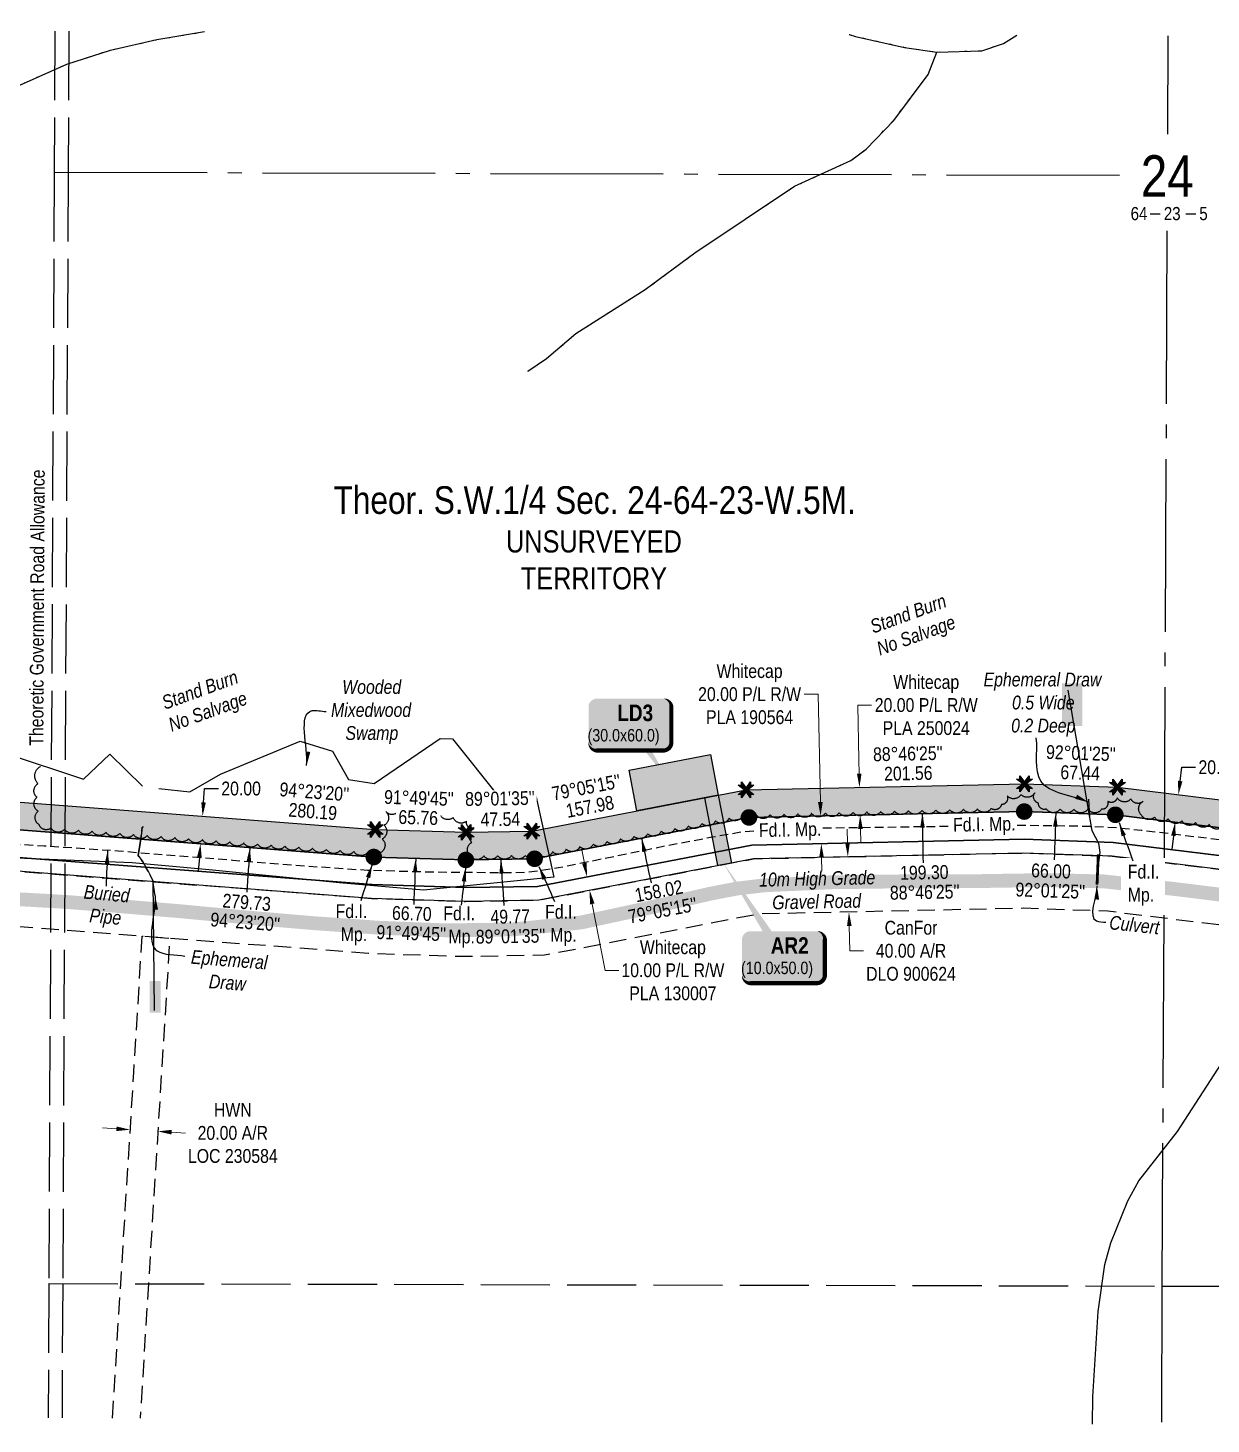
# Model space of a CAD drawing. Extents: x 474266 to 483948, y 6041075 to 6045149.
# Drawn here: x 477095 to 477951, y 6044133 to 6045144 of the extents above; entities that cross this region are included whole.
import ezdxf
from ezdxf.enums import TextEntityAlignment as Align

# ---------------------------------------------------------------- set-up
doc = ezdxf.new("R2010")
doc.units = 0
doc.header["$LTSCALE"] = 5
doc.header["$PDSIZE"] = 0.5
for name, pattern in [('0', [1, 1, 0]), ('foc-ACCESSROAD', [3.75, 2.5, -1.25]), ('foc-QUARTERLINE', [33, 25, -3, 2, -3]), ('foc-TOPO', [1, 0.2, -0.8]), ('foc-TOPO-ephemeral', [6.25, 3.125, -0.625, 0.625, -0.625, 0.625, -0.625]), ('foc-UNSURVEYED', [12.5, 10, -2.5]), ('foc-WHEELTRACKS', [2, 0.4, -1.6]), ('UG_PIPE', [1.875, 1.25, -0.625])]:
    doc.linetypes.add(name, pattern=pattern)
doc.layers.get('Defpoints').update_dxf_attribs({"color": 9})
for name, color, linetype in [('10', 1, 'Continuous'), ('9', 3, 'Continuous'), ('AS-PIPE-UG', 44, 'UG_PIPE'), ('AS-PIPE-UG-T', 44, 'Continuous'), ('AS-ROADS', 254, 'Continuous'), ('AS-UNDERLAY-H', 141, 'Continuous'), ('C-RW', 13, 'Continuous'), ('C-SYMBOL', 7, 'Continuous'), ('F-AR', 190, 'foc-ACCESSROAD'), ('L-BD', 7, 'Continuous'), ('L-BD1', 253, 'Continuous'), ('L-MON', 1, 'Continuous'), ('L-QSEC', 8, 'foc-QUARTERLINE'), ('L-ROAD-T', 7, 'Continuous'), ('L-SECLBL', 7, 'Continuous'), ('L-UNS-T', 3, 'Continuous'), ('L-USEC', 7, 'foc-UNSURVEYED'), ('P-PROPOSED', 10, 'Continuous'), ('P-PROPOSED-H', 21, 'Continuous'), ('P-TEMP-BLOCKS', 250, 'Continuous'), ('P-TEMP-H', 41, 'Continuous'), ('P-TEMP_ACCESS ROAD', 46, 'Continuous'), ('P-TEMP_LOG DECK', 46, 'Continuous'), ('P-TXT', 4, 'Continuous'), ('T-BUSH', 110, '0'), ('T-CREEK', 160, 'Continuous'), ('T-DRAW', 143, 'foc-TOPO-ephemeral'), ('T-GENERAL', 48, 'foc-TOPO'), ('T-WATER-P3', 160, 'foc-WHEELTRACKS'), ('T-WATER-T', 170, 'Continuous'), ('WETLAND', 143, 'Continuous'), ('WETLAND-T', 146, 'Continuous')]:
    doc.layers.add(name, color=color, linetype=linetype)
for name, color, linetype, lineweight in [('AS-GENERAL', 48, 'Continuous', 18), ('C-RW-T', 13, 'Continuous', 9), ('F-AR-T', 190, 'Continuous', 9), ('T-TEXT', 48, 'Continuous', 18)]:
    doc.layers.add(name, color=color, linetype=linetype, lineweight=lineweight)
doc.styles.add('175L', font='ARIALN.TTF', dxfattribs={"height": 20})
doc.styles.add('80', font='ARIALN.TTF', dxfattribs={"height": 10})
doc.styles.add('80CG', font='ARIALN.TTF', dxfattribs={"height": 10})
doc.styles.add('80L', font='ARIALN.TTF', dxfattribs={"height": 10})
doc.styles.add('80LS', font='ARIALNI.TTF', dxfattribs={"height": 10})
doc.styles.add('BOLD', font='ARIALNB.TTF')
doc.styles.add('foc-LtypeFont', font='ARIALN.TTF', dxfattribs={"height": 7.35})
doc.styles.add('SIMPLEX', font='ARIALN.TTF')
doc.linetypes.add('foc-TOPO-flowdirection-NOLINE', pattern='A,0,[">",foc-LtypeFont,S=0.3,R=0,X=0,Y=-0.945],-20,[">",foc-LtypeFont,S=0.3,R=0,X=0,Y=-0.945],0', length=20)
doc.dimstyles.new('Compass 5 000', dxfattribs={"dimscale": 5, "dimtxt": 9, "dimasz": 2, "dimexe": 0.2, "dimexo": 0.0625, "dimgap": 0.5, "dimtad": 0, "dimtih": 1, "dimtoh": 1, "dimzin": 0, "dimdsep": 46, "dimtxsty": '80CG', "dimcen": 0.1, "dimse1": 1, "dimse2": 1, "dimclrd": 256, "dimclrt": 256, "dimaunit": 1, "dimadec": 4, "dimazin": 0, "dimtfac": 0.06, "dimtofl": 0, "dimtmove": 0, "dimatfit": 1, "dimfxl": 0.2, "dimtolj": 1, "dimtzin": 0, "dimlwd": -1, "dimarcsym": 0})

# ---------------------------------------------------------------- blocks, each defined once
blk = doc.blocks.new('L-SECLBL')
at = {"layer": '9', "color": 7}
for p, q in [((-5.1, -27.8), (-12.3, -27.8)), ((20.7, -27.8), (13.5, -27.8))]:
    blk.add_line(p, q, dxfattribs=at)
at = {"layer": '10', "color": 2, "style": 'SIMPLEX'}
blk.add_attdef('SEC', text='', height=30, dxfattribs=at).set_placement((0, 0), align=Align.MIDDLE)
at = {"layer": '10', "color": 5, "style": '80L'}
blk.add_attdef('TWP', text='', height=9.5, dxfattribs=at).set_placement((-14.4, -27.4), align=Align.MIDDLE_RIGHT)
blk.add_attdef('RGE', text='', height=9.5, dxfattribs=at).set_placement((3.6, -27.4), align=Align.MIDDLE_CENTER)
blk.add_attdef('MER', text='', height=9.5, dxfattribs=at).set_placement((23.2, -27.4), align=Align.MIDDLE_LEFT)
blk = doc.blocks.new('*D380')
at = {"layer": 'C-RW-T', "transparency": 16777216}
for p, q in [((477666.2, 6044661.6), (477656.2, 6044661.6)), ((477667.9, 6044583.5), (477666.2, 6044661.6)), ((477668.8, 6044543.5), (477669, 6044533.5))]:
    blk.add_line(p, q, dxfattribs=at)
for points in [[(477669.6, 6044583.6), (477666.2, 6044583.5), (477668.1, 6044573.5)], [(477670.4, 6044543.6), (477667.1, 6044543.5), (477668.6, 6044553.5)]]:
    blk.add_solid(points, dxfattribs=at)
at = {"layer": 'Defpoints', "color": 0, "transparency": 16777216}
for p in [(477668.1, 6044573.5), (477697.6, 6044574.2), (477698, 6044554.2)]:
    blk.add_point(p, dxfattribs=at)
at = {"layer": 'C-RW-T', "transparency": 16777216, "insert": (477616.7, 6044661.6), "char_height": 10, "attachment_point": 5, "style": '80CG'}
blk.add_mtext('\\A1;Whitecap\\P20.00 P/L R/W\\PPLA 190564', dxfattribs=at)
blk = doc.blocks.new('*D390')
at = {"layer": 'Defpoints', "color": 0, "transparency": 16777216}
for p in [(477173.7, 6044428.7), (477193.6, 6044427.4), (477188.6, 6044345.3)]:
    blk.add_point(p, dxfattribs=at)
at = {"layer": 'F-AR-T', "transparency": 16777216}
for p, q in [((477158.6, 6044347.2), (477148.6, 6044347.8)), ((477198.5, 6044344.7), (477208.5, 6044344.1))]:
    blk.add_line(p, q, dxfattribs=at)
for points in [[(477158.7, 6044348.8), (477158.5, 6044345.5), (477168.6, 6044346.5)], [(477198.6, 6044346.4), (477198.4, 6044343), (477188.6, 6044345.3)]]:
    blk.add_solid(points, dxfattribs=at)
at = {"layer": 'F-AR-T', "transparency": 16777216, "insert": (477242.8, 6044344.1), "char_height": 10, "attachment_point": 5, "style": '80CG'}
blk.add_mtext('\\A1;HWN\\P20.00 A/R\\PLOC 230584', dxfattribs=at)
blk = doc.blocks.new('*D376')
at = {"layer": 'C-RW-T', "transparency": 16777216}
for p, q in [((477497.2, 6044539.3), (477495.3, 6044549.1)), ((477502.8, 6044509.8), (477512.1, 6044461.8)), ((477512.1, 6044461.8), (477522.1, 6044461.8))]:
    blk.add_line(p, q, dxfattribs=at)
for points in [[(477498.8, 6044539.6), (477495.5, 6044539), (477499.1, 6044529.5)], [(477504.5, 6044510.2), (477501.2, 6044509.5), (477501, 6044519.7)]]:
    blk.add_solid(points, dxfattribs=at)
at = {"layer": 'Defpoints', "color": 0, "transparency": 16777216}
for p in [(477499.1, 6044529.5), (477521.9, 6044533.9), (477523.8, 6044524.1)]:
    blk.add_point(p, dxfattribs=at)
at = {"layer": 'C-RW-T', "transparency": 16777216, "insert": (477561.2, 6044461.8), "char_height": 10, "attachment_point": 5, "style": '80CG'}
blk.add_mtext('\\A1;Whitecap\\P10.00 P/L R/W\\PPLA 130007', dxfattribs=at)
blk = doc.blocks.new('fdia')
at = {"color": 255, "const_width": 1}
blk.add_lwpolyline([(-0.5, 0, 1), (0.5, 0, 1)], format="xyb", close=True, dxfattribs=at)
blk = doc.blocks.new('Fdiaa')
blk.add_blockref('fdia', (0, 0))
blk = doc.blocks.new('fdib')
at = {"color": 1, "const_width": 1.6}
blk.add_lwpolyline([(-0.4, 0, 1), (0.4, 0, 1)], format="xyb", close=True, dxfattribs=at)
at = {"color": 1}
blk.add_circle((0, 0), 0.8, dxfattribs=at)
blk = doc.blocks.new('Fdibb')
blk.add_blockref('fdib', (0, 0))
blk = doc.blocks.new('fdicc')
for name in ['Fdibb', 'Fdiaa']:
    blk.add_blockref(name, (0, 0))
blk = doc.blocks.new('FDI')
blk.add_blockref('fdicc', (0, 0))
blk = doc.blocks.new('*U393')
at = {"true_color": 0xff8aff}
h = blk.add_hatch(color=211, dxfattribs=at)
edge = h.paths.add_edge_path()
edge.add_line((-24, -19.1), (24, -19.1))
edge.add_arc((24, -13.1), 6, 270, 360)
edge.add_line((30, -13.1), (30, 12.5))
edge.add_arc((24, 12.5), 6, 0, 90)
edge.add_line((24, 18.5), (-24, 18.5))
edge.add_arc((-24, 12.5), 6, 90, 180)
edge.add_line((-30, 12.5), (-30, -13.1))
edge.add_arc((-24, -13.1), 6, 180, 270)
at = {"color": 250, "flags": 128}
blk.add_lwpolyline([(-24, -19.1, 3, 3, 0), (24, -19.1, 3, 3, 0.414214), (30, -13.1, 3, 3, 0), (30, 12.5, 3, 0, 0.414214), (24, 18.5, 0, 0, 0), (-24, 18.5, 0, 0, 0.414214), (-30, 12.5, 0, 0, 0), (-30, -13.1, 0, 3, 0.414214)], format="xyseb", close=True, dxfattribs=at)
at = {"flags": 128}
blk.add_lwpolyline([(28.7, -41.8, 0, 7.5, 0), (0, 0, 0, 0, 0)], format="xyseb", dxfattribs=at)
at = {"color": 250}
for tag, p, height, style in [('TEMP_AREA_W1_001', (-9.2, 2.2), 12, 'BOLD'), ('ENTER_TEXT_001', (-30.7, -12.5), 9, '80')]:
    blk.add_attdef(tag, p, '', height=height, dxfattribs=dict(at, style=style))
blk = doc.blocks.new('*D459')
at = {"layer": 'Defpoints', "color": 0, "transparency": 16777216}
for p in [(477672.9, 6044543.6), (477673.7, 6044503.7), (477688.6, 6044504)]:
    blk.add_point(p, dxfattribs=at)
at = {"layer": 'F-AR-T', "transparency": 16777216}
for p, q in [((477687.6, 6044554), (477687.3, 6044564)), ((477688.8, 6044494), (477689.2, 6044475.9)), ((477689.2, 6044475.9), (477699.2, 6044475.9))]:
    blk.add_line(p, q, dxfattribs=at)
for points in [[(477689.2, 6044554), (477685.9, 6044553.9), (477687.8, 6044544)], [(477690.5, 6044494), (477687.2, 6044494), (477688.6, 6044504)]]:
    blk.add_solid(points, dxfattribs=at)
at = {"layer": 'F-AR-T', "transparency": 16777216, "insert": (477733.5, 6044475.9), "char_height": 10, "attachment_point": 5, "style": '80CG'}
blk.add_mtext('\\A1;CanFor\\P40.00 A/R\\PDLO 900624', dxfattribs=at)
blk = doc.blocks.new('*U561')
at = {"true_color": 0xff8aff}
h = blk.add_hatch(color=211, dxfattribs=at)
edge = h.paths.add_edge_path()
edge.add_line((-24, -19.1), (24, -19.1))
edge.add_arc((24, -13.1), 6, 270, 360)
edge.add_line((30, -13.1), (30, 12.5))
edge.add_arc((24, 12.5), 6, 0, 90)
edge.add_line((24, 18.5), (-24, 18.5))
edge.add_arc((-24, 12.5), 6, 90, 180)
edge.add_line((-30, 12.5), (-30, -13.1))
edge.add_arc((-24, -13.1), 6, 180, 270)
at = {"flags": 128}
blk.add_lwpolyline([(-44.2, 69, 0, 7.5, 0), (0, 0, 0, 0, 0)], format="xyseb", dxfattribs=at)
at = {"color": 250, "flags": 128}
blk.add_lwpolyline([(-24, -19.1, 3, 3, 0), (24, -19.1, 3, 3, 0.414214), (30, -13.1, 3, 3, 0), (30, 12.5, 3, 0, 0.414214), (24, 18.5, 0, 0, 0), (-24, 18.5, 0, 0, 0.414214), (-30, 12.5, 0, 0, 0), (-30, -13.1, 0, 3, 0.414214)], format="xyseb", close=True, dxfattribs=at)
at = {"color": 250}
for tag, p, height, style in [('TEMP_AREA_W1_001', (-9.2, 2.2), 12, 'BOLD'), ('ENTER_TEXT_001', (-30.7, -12.5), 9, '80')]:
    blk.add_attdef(tag, p, '', height=height, dxfattribs=dict(at, style=style))
blk = doc.blocks.new('TEMP')
h = blk.add_hatch(color=255)
h.dxf.hatch_style = 1
h.paths.add_polyline_path([(0, 0.25), (-0.67, 1.15), (-0.67, 0.67), (-1.15, 0.67), (-0.25, 0), (-1.15, -0.67), (-0.67, -0.67), (-0.67, -1.15), (0, -0.25), (0.67, -1.15), (0.67, -0.67), (1.15, -0.67), (0.25, 0), (1.15, 0.67), (0.67, 0.67), (0.67, 1.15)])
h.paths.add_polyline_path([(0.57, 0.85), (0.57, 0.57), (0.85, 0.57), (0.08, 0), (0.85, -0.57), (0.57, -0.57), (0.57, -0.85), (0, -0.08), (-0.57, -0.85), (-0.57, -0.57), (-0.85, -0.57), (-0.08, 0), (-0.85, 0.57), (-0.57, 0.57), (-0.57, 0.85), (0, 0.08)], flags=16)
h = blk.add_hatch(color=1)
h.dxf.hatch_style = 1
h.paths.add_polyline_path([(0, 0.08), (-0.57, 0.85), (-0.57, 0.57), (-0.85, 0.57), (-0.08, 0), (-0.85, -0.57), (-0.57, -0.57), (-0.57, -0.85), (0, -0.08), (0.57, -0.85), (0.57, -0.57), (0.85, -0.57), (0.08, 0), (0.85, 0.57), (0.57, 0.57), (0.57, 0.85)])
at = {"color": 1}
for p, q in [((-0.08, 0), (0.08, 0)), ((0, 0.08), (0, -0.08))]:
    blk.add_line(p, q, dxfattribs=at)
at = {"color": 255, "flags": 128}
blk.add_lwpolyline([(-0.25, 0), (-1.15, 0.67), (-0.67, 0.67), (-0.67, 1.15), (0, 0.25), (0.67, 1.15), (0.67, 0.67), (1.15, 0.67), (0.25, 0), (1.15, -0.67), (0.67, -0.67), (0.67, -1.15), (0, -0.25), (-0.67, -1.15), (-0.67, -0.67), (-1.15, -0.67)], close=True, dxfattribs=at)
at = {"color": 1, "flags": 128}
blk.add_lwpolyline([(-0.08, 0), (-0.85, 0.57), (-0.57, 0.57), (-0.57, 0.85), (0, 0.08), (0.57, 0.85), (0.57, 0.57), (0.85, 0.57), (0.08, 0), (0.85, -0.57), (0.57, -0.57), (0.57, -0.85), (0, -0.08), (-0.57, -0.85), (-0.57, -0.57), (-0.85, -0.57)], close=True, dxfattribs=at)
blk = doc.blocks.new('*D566')
at = {"layer": 'Defpoints', "color": 0, "transparency": 16777216}
for p in [(477213.6, 6044573.9), (477220.9, 6044573.4), (477212.1, 6044554)]:
    blk.add_point(p, dxfattribs=at)
at = {"layer": 'P-TXT', "transparency": 16777216}
for p, q in [((477221.7, 6044583.3), (477222.4, 6044593.3)), ((477222.4, 6044593.3), (477232.4, 6044593.3)), ((477218.6, 6044543.4), (477217.8, 6044533.5))]:
    blk.add_line(p, q, dxfattribs=at)
for points in [[(477220, 6044583.5), (477223.3, 6044583.2), (477220.9, 6044573.4)], [(477216.9, 6044543.6), (477220.3, 6044543.3), (477219.4, 6044553.4)]]:
    blk.add_solid(points, dxfattribs=at)
at = {"layer": 'P-TXT', "transparency": 16777216, "insert": (477248.8, 6044593.3), "char_height": 10, "attachment_point": 5, "style": '80CG'}
blk.add_mtext('\\A1;20.00', dxfattribs=at)
blk = doc.blocks.new('*D567')
at = {"layer": 'Defpoints', "color": 0, "transparency": 16777216}
for p in [(477924.7, 6044589.2), (477927, 6044588.9), (477922.3, 6044569.3)]:
    blk.add_point(p, dxfattribs=at)
at = {"layer": 'P-TXT', "transparency": 16777216}
for p, q in [((477928.2, 6044598.8), (477929.4, 6044608.7)), ((477929.4, 6044608.7), (477939.4, 6044608.7)), ((477923.3, 6044559.1), (477922.1, 6044549.2))]:
    blk.add_line(p, q, dxfattribs=at)
for points in [[(477926.6, 6044599), (477929.9, 6044598.6), (477927, 6044588.9)], [(477921.7, 6044559.3), (477925, 6044558.9), (477924.6, 6044569)]]:
    blk.add_solid(points, dxfattribs=at)
at = {"layer": 'P-TXT', "transparency": 16777216, "insert": (477955.8, 6044608.7), "char_height": 10, "attachment_point": 5, "style": '80CG'}
blk.add_mtext('\\A1;20.00', dxfattribs=at)
blk = doc.blocks.new('*D617')
at = {"layer": 'C-RW-T', "transparency": 16777216}
for p, q in [((477705, 6044653.7), (477695, 6044653.7)), ((477695, 6044653.7), (477695.8, 6044614.1)), ((477696, 6044604.1), (477695.8, 6044614.1)), ((477696.9, 6044564.2), (477697.1, 6044554.2))]:
    blk.add_line(p, q, dxfattribs=at)
for points in [[(477697.7, 6044604.2), (477694.4, 6044604.1), (477696.2, 6044594.1)], [(477698.6, 6044564.2), (477695.2, 6044564.1), (477696.7, 6044574.1)]]:
    blk.add_solid(points, dxfattribs=at)
at = {"layer": 'Defpoints', "color": 0, "transparency": 16777216}
for p in [(477696.1, 6044594.1), (477696.2, 6044594.1), (477696.5, 6044574.1)]:
    blk.add_point(p, dxfattribs=at)
at = {"layer": 'C-RW-T', "transparency": 16777216, "insert": (477744.5, 6044653.7), "char_height": 10, "attachment_point": 5, "style": '80CG'}
blk.add_mtext('\\A1;Whitecap\\P20.00 P/L R/W\\PPLA 250024', dxfattribs=at)

msp = doc.modelspace()

# ---------------------------------------------------------------- hatches: boundary and pattern name
at = {"layer": 'AS-UNDERLAY-H'}
h = msp.add_hatch(color=256, dxfattribs=at)
h.dxf.hatch_style = 1
h.paths.add_polyline_path([(477842.79, 6044669.429), (477857.438, 6044669.429), (477857.438, 6044638.571), (477842.79, 6044638.571)])
at = {"layer": 'AS-UNDERLAY-H', "linetype": 'Continuous'}
h = msp.add_hatch(color=256, dxfattribs=at)
h.dxf.hatch_style = 1
h.paths.add_polyline_path([(477182.552, 6044454.075), (477190.71, 6044454.075), (477190.71, 6044431.242), (477182.552, 6044431.242)])
at = {"layer": 'P-PROPOSED-H'}
h = msp.add_hatch(color=256, dxfattribs=at)
h.dxf.hatch_style = 1
h.paths.add_polyline_path([(478852.335, 6044304.301), (478872.914, 6044302.275), (478898.16, 6044301.069), (478899.116, 6044321.036), (478945.536, 6044318.818), (478943.867, 6044283.876), (478897.443, 6044286.094), (478871.821, 6044287.318), (478836.649, 6044290.78), (478841.896, 6044395.837), (478483.606, 6044430.18), (478374.101, 6044449.485), (478347.917, 6044456.808), (478120.448, 6044544.958), (477881.321, 6044574.361), (477815.392, 6044576.69), (477616.242, 6044572.426), (477461.158, 6044542.527), (477411.425, 6044541.682), (477344.799, 6044543.81), (477066.039, 6044565.202), (476928.894, 6044563.205), (476634.661, 6044570.976), (476634.551, 6044550.982), (476515.047, 6044554.139), (476281.464, 6044561.755), (476280.419, 6044501.871), (476260.432, 6044502.22), (476261.831, 6044582.395), (476515.637, 6044574.12), (476614.674, 6044571.504), (476614.784, 6044591.497), (476929.012, 6044583.198), (477066.66, 6044585.203), (477345.883, 6044563.775), (477411.574, 6044561.677), (477459.081, 6044562.484), (477614.121, 6044592.375), (477815.531, 6044596.687), (477882.897, 6044594.307), (478125.354, 6044564.495), (478354.235, 6044475.797), (478378.539, 6044469), (478486.299, 6044450.003), (478857.833, 6044414.391)])
at = {"layer": 'P-TEMP-H'}
h = msp.add_hatch(color=256, dxfattribs=at)
h.dxf.hatch_style = 1
h.paths.add_polyline_path([(477535.193, 6044577.158), (477529.517, 6044606.6), (477588.401, 6044617.952), (477594.077, 6044588.51)])
h = msp.add_hatch(color=256, dxfattribs=at)
h.dxf.hatch_style = 1
h.paths.add_polyline_path([(477594.077, 6044588.51), (477603.537, 6044539.44), (477593.723, 6044537.548), (477584.263, 6044586.618)])

# ---------------------------------------------------------------- linework, layer by layer
at = {"layer": 'AS-GENERAL', "const_width": 1.999, "flags": 128}
msp.add_lwpolyline([(477869.004, 6044545.692), (477868.092, 6044523.712)], dxfattribs=at)
at = {"layer": 'AS-PIPE-UG', "flags": 128}
msp.add_lwpolyline([(478879.778, 6044419.634), (478879.777, 6044419.234), (478878.772, 6044405.768), (478878.885, 6044395.303), (478878.38, 6044388.67), (478875.705, 6044386.681), (478870.353, 6044386.584), (478858.003, 6044387.411), (478852.312, 6044387.771), (478843.379, 6044388.131), (478830.628, 6044389.041), (478813.89, 6044390.609), (478805.447, 6044391.386), (478754.192, 6044395.682), (478736.42, 6044397.445), (478723.685, 6044398.992), (478710.37, 6044400.248), (478688.143, 6044402.59), (478657.742, 6044405.519), (478636.813, 6044407.405), (478573.355, 6044413.08), (478550.773, 6044415.231), (478482.994, 6044422.25), (478460.316, 6044425.319), (478434.41, 6044430.267), (478411.001, 6044435.027), (478379.221, 6044440.98), (478347.746, 6044449.128), (478326.739, 6044456.574), (478300.513, 6044466.056), (478267.909, 6044478.066), (478217.655, 6044495.929), (478104.25, 6044539.495), (478065.283, 6044542.651), (477996.458, 6044551.519), (477939.573, 6044558.317), (477899.988, 6044563.047), (477882.46, 6044564.828), (477862.375, 6044565.905), (477816.371, 6044566.571), (477774.977, 6044566.134), (477746.544, 6044565.688), (477714.88, 6044565.251), (477648.842, 6044564.247), (477612.062, 6044562.026), (477589.784, 6044558.091), (477556.676, 6044551.857), (477522.599, 6044544.841), (477478.366, 6044535.888), (477465.251, 6044533.88), (477454.451, 6044532.575), (477442.294, 6044532.296), (477386.714, 6044532.779), (477340.189, 6044534.072), (477287.109, 6044537.737), (477242.859, 6044541.312), (477193.336, 6044545.153), (477159.794, 6044548.088), (477106.203, 6044551.704), (477056.25, 6044554.643), (477004.705, 6044556.295), (476912.856, 6044554.731), (476860.934, 6044555.35), (476793.755, 6044557.095), (476755.867, 6044557.321), (476692.618, 6044561.25), (476674.822, 6044560.338), (476665.313, 6044560.51), (476655.505, 6044562.507), (476648.306, 6044562.655), (476645.944, 6044566.861), (476645.509, 6044570.414), (476646.391, 6044597.327), (476646.789, 6044619.025), (476647.539, 6044647.66)], dxfattribs=at)
at = {"layer": 'AS-ROADS', "const_width": 9.995, "flags": 128}
msp.add_lwpolyline([(477976.048, 6044514.224), (477924.657, 6044520.617), (477872.917, 6044526.163), (477830.378, 6044527.12), (477778.235, 6044526.296), (477727.865, 6044526.196), (477676.082, 6044525.531), (477627.532, 6044523.324), (477607.237, 6044520.918), (477587.686, 6044517.143), (477543.938, 6044507.053), (477494.627, 6044496.412), (477445.22, 6044491.366), (477396.842, 6044490.743), (477348.54, 6044492.636), (477299.788, 6044496.059), (477250.422, 6044500.278), (477204.296, 6044504.609), (477161.49, 6044508.2), (477122.904, 6044511.255), (477092.93, 6044512.978), (477056.604, 6044514.585)], dxfattribs=at)
at = {"layer": 'C-RW'}
for points in [[(478115.542, 6044525.421), (477879.745, 6044554.415), (477815.253, 6044556.693), (477618.363, 6044552.477), (477463.235, 6044522.57), (477411.276, 6044521.687), (477343.715, 6044523.845), (477065.418, 6044545.201), (476928.776, 6044543.212), (476634.551, 6044550.957), (476637.394, 6045067.272), (476603.554, 6045143.734)], [(476625.456, 6045143.638), (476657.407, 6045071.445), (476654.648, 6044570.425), (476928.894, 6044563.205), (477066.039, 6044565.202), (477344.799, 6044543.81), (477411.425, 6044541.682), (477461.158, 6044542.527), (477616.242, 6044572.426), (477815.392, 6044576.69), (477881.321, 6044574.361), (478120.448, 6044544.958)], [(476251.492, 6044562.732), (476515.048, 6044554.172), (476928.756, 6044543.229), (477065.418, 6044545.201), (477343.715, 6044523.845), (477411.276, 6044521.687), (477463.235, 6044522.57), (477618.363, 6044552.477), (477815.253, 6044556.693), (477879.745, 6044554.415), (478115.542, 6044525.421)], [(478113.089, 6044515.653), (477878.958, 6044544.442), (477815.183, 6044546.694), (477619.424, 6044542.503), (477464.274, 6044512.591), (477411.201, 6044511.69), (477343.172, 6044513.862), (477065.108, 6044535.201), (476928.696, 6044533.232), (476514.754, 6044544.182), (476261.308, 6044552.413)]]:
    msp.add_lwpolyline(points, dxfattribs=at)
at = {"layer": 'F-AR', "flags": 128}
for points in [[(475360.168, 6044519.044), (475400.705, 6044504.667), (475459.954, 6044478.12), (475490.043, 6044464.638), (475504.583, 6044458.123), (475596.033, 6044441.011), (475662.25, 6044441.498), (475746.6, 6044455.938), (476025.056, 6044546.381), (476143.581, 6044554.353), (476148.588, 6044554.56), (476183.806, 6044557.031), (476261.308, 6044552.413), (476514.754, 6044544.182), (476928.696, 6044533.232), (477065.108, 6044535.201), (477343.172, 6044513.862), (477411.201, 6044511.69), (477464.274, 6044512.591), (477619.424, 6044542.503), (477815.183, 6044546.694), (477878.958, 6044544.442), (478113.089, 6044515.653), (478338.439, 6044428.324), (478367.444, 6044420.212), (478479.566, 6044400.446), (478853.957, 6044364.56), (478876.251, 6044362.423), (479004.406, 6044356.061), (479139.039, 6044348.004), (479558.838, 6044337.336), (479612.179, 6044335.981), (479658.84, 6044337.358)], [(479658.613, 6044297.354), (479612.273, 6044295.987), (479558.611, 6044297.35), (479137.351, 6044308.054), (479003.058, 6044316.071), (478873.261, 6044322.271), (478621.484, 6044347.11), (478474.18, 6044360.8), (478358.568, 6044381.181), (478325.803, 6044390.345), (478103.277, 6044476.579), (477875.806, 6044504.549), (477814.905, 6044506.7), (477623.666, 6044502.606), (477468.429, 6044472.677), (477410.902, 6044471.7), (477341.004, 6044473.932), (477063.864, 6044495.2), (476928.456, 6044493.246), (476513.576, 6044504.22), (476260.01, 6044512.455), (476184.533, 6044517.017), (476151.845, 6044514.824), (476146.858, 6044514.49), (476133.208, 6044513.574), (476032.723, 6044506.833), (476002.368, 6044496.973), (475983.233, 6044490.758), (475756.223, 6044417.027), (475665.822, 6044401.547), (475592.499, 6044401.002), (475492.596, 6044419.69), (475489.812, 6044420.937), (475459.723, 6044434.418), (475385.845, 6044467.518), (475359.944, 6044476.704)], [(477155.729, 6044137.855), (477161.729, 6044235.057), (477165.023, 6044288.44), (477171.175, 6044388.198), (477177.237, 6044486.5), (477197.17, 6044484.97), (477181.749, 6044235.009), (477175.75, 6044137.774)]]:
    msp.add_lwpolyline(points, dxfattribs=at)
at = {"layer": 'L-QSEC'}
for p, q in [((477919.37, 6045137.981), (477919.033, 6045066.801)), ((477884.264, 6045036.902), (477113.574, 6045039.142)), ((477918.701, 6044996.802), (477915.082, 6044233.343)), ((477915.082, 6044233.343), (477914.615, 6044134.797))]:
    msp.add_line(p, q, dxfattribs=at)
at = {"layer": 'L-USEC'}
for p, q in [((477114.076, 6045141.502), (477113.574, 6045039.162)), ((477124.139, 6045141.458), (477123.637, 6045039.113)), ((477113.574, 6045039.162), (477109.632, 6044235.126)), ((477123.637, 6045039.113), (477119.695, 6044235.077)), ((477109.632, 6044235.126), (477109.156, 6044138.043)), ((477109.633, 6044235.179), (477915.082, 6044233.343)), ((477119.695, 6044235.077), (477119.22, 6044138.002)), ((477915.082, 6044233.343), (478720.553, 6044231.55))]:
    msp.add_line(p, q, dxfattribs=at)
at = {"layer": 'P-PROPOSED', "flags": 128}
for points in [[(476261.831, 6044582.395), (476515.637, 6044574.12), (476614.674, 6044571.504), (476614.784, 6044591.497), (476929.012, 6044583.198), (477066.66, 6044585.203), (477345.883, 6044563.775), (477411.574, 6044561.677), (477459.081, 6044562.484), (477614.121, 6044592.375), (477815.531, 6044596.687), (477882.897, 6044594.307), (478125.354, 6044564.495)], [(478120.448, 6044544.958), (477881.321, 6044574.361), (477815.392, 6044576.69), (477616.242, 6044572.426), (477461.158, 6044542.527), (477411.425, 6044541.682), (477344.799, 6044543.81), (477066.039, 6044565.202), (476928.894, 6044563.205), (476634.661, 6044570.976), (476634.551, 6044550.982), (476515.047, 6044554.139), (476281.464, 6044561.755)]]:
    msp.add_lwpolyline(points, dxfattribs=at)
at = {"layer": 'P-TEMP_ACCESS ROAD'}
msp.add_lwpolyline([(477594.077, 6044588.51), (477603.537, 6044539.44), (477593.723, 6044537.548), (477584.263, 6044586.618)], close=True, dxfattribs=at)
at = {"layer": 'P-TEMP_LOG DECK'}
msp.add_lwpolyline([(477535.193, 6044577.158), (477529.517, 6044606.6), (477588.401, 6044617.952), (477594.077, 6044588.51)], close=True, dxfattribs=at)
at = {"layer": 'T-BUSH', "flags": 128}
msp.add_lwpolyline([(478226.574, 6044522.441, -0.52056705), (478231.77, 6044513.903, -0.52056705), (478236.966, 6044505.365, -0.52056705), (478236.992, 6044495.484, -0.52056705), (478236.611, 6044485.496, -0.52056705), (478228.791, 6044486.884, -0.52056705), (478219.489, 6044490.54, -0.52056705), (478210.187, 6044494.195, -0.52056705), (478200.885, 6044497.851, -0.52056705), (478194.273, 6044490.914, -0.52056705), (478186.352, 6044489.021, -0.52056705), (478177.017, 6044492.592, -0.52056705), (478167.682, 6044496.163, -0.52056705), (478158.347, 6044499.735, -0.52056705), (478149.012, 6044503.306, -0.52056705), (478139.677, 6044506.878, -0.52056705), (478130.343, 6044510.449, -0.52056705), (478121.008, 6044514.021, -0.52056705), (478115.896, 6044519.704, -0.52056705), (478118.64, 6044529.314, -0.52056705), (478121.385, 6044538.925, -0.52056705), (478117.69, 6044544.331, -0.52056705), (478107.788, 6044545.684, -0.52056705), (478097.885, 6044547.036, -0.52056705), (478087.982, 6044548.388, -0.52056705), (478078.079, 6044549.741, -0.52056705), (478068.176, 6044551.093, -0.52056705), (478058.273, 6044552.446, -0.52056705), (478048.371, 6044553.798, -0.52056705), (478038.468, 6044555.15, -0.52056705), (478028.565, 6044556.503, -0.52056705), (478018.662, 6044557.855, -0.52056705), (478008.759, 6044559.208, -0.52056705), (477998.856, 6044560.56, -0.52056705), (477988.954, 6044561.912, -0.52056705), (477979.051, 6044563.265, -0.52056705), (477969.148, 6044564.617, -0.52056705), (477959.245, 6044565.969, -0.52056705), (477949.342, 6044567.322, -0.52056705), (477939.439, 6044568.674, -0.52056705), (477929.537, 6044570.027, -0.52056705), (477919.634, 6044571.379, -0.52056705), (477909.731, 6044572.731, -0.52056705), (477900.103, 6044574.29, -0.52056705), (477901.556, 6044584.179, -0.52056705), (477892.677, 6044585.854, -0.52056705), (477882.715, 6044586.668, -0.52056705), (477875.79, 6044584.082, -0.52056705), (477871.397, 6044578.321, -0.52056705), (477861.402, 6044578.363, -0.52056705), (477851.408, 6044578.405, -0.52056705), (477841.413, 6044578.447, -0.52056705), (477831.419, 6044578.489, -0.52056705), (477825.649, 6044582.877, -0.52056705), (477822.975, 6044590.166, -0.52056705), (477813.036, 6044589.114, -0.52056705), (477803.097, 6044588.062, -0.52056705), (477798.919, 6044581.704, -0.52056705), (477791.465, 6044578.901, -0.52056705), (477781.474, 6044578.622, -0.52056705), (477771.483, 6044578.343, -0.52056705), (477761.492, 6044578.064, -0.52056705), (477751.501, 6044577.785, -0.52056705), (477741.51, 6044577.507, -0.52056705), (477731.519, 6044577.228, -0.52056705), (477721.529, 6044576.949, -0.52056705), (477711.538, 6044576.67, -0.52056705), (477701.547, 6044576.391, -0.52056705), (477691.556, 6044576.112, -0.52056705), (477681.565, 6044575.833, -0.52056705), (477671.574, 6044575.554, -0.52056705), (477661.583, 6044575.275, -0.52056705), (477651.593, 6044574.996, -0.52056705), (477641.602, 6044574.717, -0.52056705), (477631.611, 6044574.438, -0.52056705), (477621.62, 6044574.159, -0.52056705), (477611.652, 6044573.673, -0.52056705), (477601.833, 6044571.805, -0.52056705), (477592.014, 6044569.938, -0.52056705), (477582.195, 6044568.07, -0.52056705), (477572.377, 6044566.203, -0.52056705), (477562.558, 6044564.335, -0.52056705), (477552.739, 6044562.467, -0.52056705), (477542.921, 6044560.6, -0.52056705), (477533.102, 6044558.732, -0.52056705), (477523.283, 6044556.865, -0.52056705), (477513.464, 6044554.997, -0.52056705), (477503.646, 6044553.13, -0.52056705), (477493.827, 6044551.262, -0.52056705), (477484.008, 6044549.395, -0.52056705), (477474.19, 6044547.527, -0.52056705), (477464.371, 6044545.659, -0.52056705), (477454.43, 6044545.005, -0.52056705), (477444.436, 6044544.884, -0.52056705), (477434.442, 6044544.762, -0.52056705), (477424.448, 6044544.64, -0.52056705), (477414.454, 6044544.518, -0.52056705), (477415.818, 6044554.387, -0.52056705), (477417.214, 6044564.283, -0.52056705), (477411.935, 6044569.753, -0.52056705), (477402.275, 6044572.319, -0.52056705), (477392.615, 6044574.885, -0.52056705), (477382.902, 6044577.058, -0.52056705), (477372.908, 6044577.177, -0.52056705), (477362.914, 6044577.297, -0.52056705), (477353.536, 6044576.706, -0.52056705), (477352.239, 6044566.796, -0.52056705), (477350.942, 6044556.885, -0.52056705), (477349.645, 6044546.975, -0.52056705), (477340.396, 6044547.048, -0.52056705), (477330.431, 6044547.818, -0.52056705), (477320.466, 6044548.589, -0.52056705), (477310.501, 6044549.36, -0.52056705), (477300.536, 6044550.13, -0.52056705), (477290.571, 6044550.901, -0.52056705), (477280.606, 6044551.672, -0.52056705), (477270.641, 6044552.442, -0.52056705), (477260.676, 6044553.213, -0.52056705), (477250.711, 6044553.984, -0.52056705), (477240.746, 6044554.755, -0.52056705), (477230.781, 6044555.525, -0.52056705), (477220.816, 6044556.296, -0.52056705), (477210.851, 6044557.067, -0.52056705), (477200.886, 6044557.837, -0.52056705), (477190.921, 6044558.608, -0.52056705), (477180.956, 6044559.379, -0.52056705), (477170.991, 6044560.15, -0.52056705), (477161.026, 6044560.92, -0.52056705), (477151.061, 6044561.691, -0.52056705), (477141.096, 6044562.462, -0.52056705), (477131.131, 6044563.232, -0.52056705), (477121.166, 6044564.003, -0.52056705), (477111.201, 6044564.774, -0.52056705), (477102.756, 6044567.072, -0.52056705), (477101.941, 6044577.033, -0.52056705), (477101.126, 6044586.995, -0.52056705), (477101.885, 6044596.892, -0.52056705), (477103.969, 6044609.53, -0.52056705)], format="xyb", dxfattribs=at)
at = {"layer": 'T-CREEK', "linetype": 'foc-TOPO-flowdirection-NOLINE', "flags": 128}
msp.add_lwpolyline([(477864.686, 6044133.479), (477865.028, 6044153.212), (477868.926, 6044215.019), (477873.83, 6044249.003), (477877.993, 6044264.572), (477890.442, 6044295.01), (477898.358, 6044309.587), (477926.248, 6044345.172), (477958.067, 6044394.351), (477967.654, 6044405.825), (477978.206, 6044415.294), (478029.092, 6044450.609), (478037.583, 6044447.994), (478047.633, 6044444.685), (478050.813, 6044444.396), (478064.765, 6044444.532), (478074.318, 6044446.396), (478084.869, 6044448.997), (478094.272, 6044456.852), (478105.379, 6044457.086), (478116.697, 6044457.581), (478121.437, 6044460.399), (478122.175, 6044465.655), (478128.297, 6044466.202), (478130.991, 6044480.684), (478130.776, 6044480.67), (478130.882, 6044501.486), (478130.863, 6044501.488), (478137.95, 6044508.593), (478149.426, 6044512.473), (478157.71, 6044510.1), (478160.787, 6044506.436), (478165.418, 6044512.251), (478171.579, 6044513.345), (478180.839, 6044518.56), (478185.464, 6044522.678), (478185.491, 6044525.697), (478188.238, 6044524.889), (478189.41, 6044519.835), (478196.909, 6044520.67), (478206.129, 6044520.72), (478217.358, 6044528.818), (478222.868, 6044544.833), (478233.734, 6044551.596), (478237.511, 6044556.724), (478240.217, 6044557.236), (478245.074, 6044558.902), (478254.614, 6044564.231), (478260.482, 6044565.702), (478265.238, 6044565.405), (478271.918, 6044563.639), (478276.098, 6044565.693), (478277.46, 6044569.443), (478281.873, 6044573.683), (478292.063, 6044582.484), (478294.77, 6044582.872), (478299.563, 6044582.63), (478302.544, 6044584.714), (478307.35, 6044584.826), (478310.028, 6044583.531), (478312.906, 6044586.107), (478318.056, 6044590.484), (478320.321, 6044592.174), (478305.793, 6044634.788), (478317.493, 6044676.788), (478342.55, 6044734.416), (478375.554, 6044785.309), (478385.632, 6044788.082)], dxfattribs=at)
at = {"layer": 'T-CREEK', "flags": 128}
msp.add_lwpolyline([(477864.686, 6044133.479), (477865.028, 6044153.212), (477868.926, 6044215.019), (477873.83, 6044249.003), (477877.993, 6044264.572), (477890.442, 6044295.01), (477898.358, 6044309.587), (477926.248, 6044345.172), (477958.067, 6044394.351)], dxfattribs=at)
at = {"layer": 'T-DRAW', "linetype": 'foc-TOPO-flowdirection-NOLINE', "flags": 128}
for points in [[(477847.077, 6044664.528), (477862.744, 6044572.364), (477864.273, 6044563.111), (477869.041, 6044553.787), (477870.12, 6044547.102), (477869.175, 6044539.861), (477868.832, 6044535.79), (477868.594, 6044534.861)], [(477178.243, 6044565.34), (477177.286, 6044565.365), (477176.349, 6044557.031), (477175.781, 6044553.805), (477174.234, 6044545.011), (477177.611, 6044540.233), (477181.753, 6044533.202), (477184.949, 6044526.839), (477185.84, 6044432.67)]]:
    msp.add_lwpolyline(points, dxfattribs=at)
at = {"layer": 'T-DRAW', "flags": 128}
for points in [[(477862.013, 6044585.567), (477862.744, 6044572.364), (477864.273, 6044563.111), (477869.041, 6044553.787), (477870.12, 6044547.102), (477869.175, 6044539.861), (477868.832, 6044535.79), (477868.594, 6044534.861)], [(477186.698, 6044515.746), (477184.949, 6044526.839), (477181.753, 6044533.202), (477177.611, 6044540.233), (477174.234, 6044545.011), (477175.781, 6044553.805), (477176.349, 6044557.031), (477177.286, 6044565.365), (477178.243, 6044565.34)]]:
    msp.add_lwpolyline(points, dxfattribs=at)
at = {"layer": 'T-WATER-P3', "flags": 128}
for points in [[(477007.998, 6045068.301), (477024.47, 6045073.963), (477122.636, 6045117.501), (477154.234, 6045127.719), (477187.869, 6045135.304), (477222.309, 6045141.029)], [(477688.672, 6045138.99), (477693.366, 6045137.63), (477728.728, 6045129.683), (477752.188, 6045126.288)], [(477752.188, 6045126.288), (477784.699, 6045127.117), (477800.447, 6045132.558), (477810.126, 6045138.459)], [(477456.282, 6044895.26), (477469.836, 6044904.416), (477491.057, 6044922.632), (477541.255, 6044954.49), (477577.086, 6044980.875), (477649.242, 6045029.191), (477689.87, 6045047.714), (477700.938, 6045055.91), (477720.964, 6045076.855), (477745.907, 6045109.931), (477752.188, 6045126.288)]]:
    msp.add_lwpolyline(points, dxfattribs=at)
at = {"layer": 'T-WATER-P3', "linetype": 'foc-TOPO-flowdirection-NOLINE', "flags": 128}
for points in [[(477007.998, 6045068.301), (477024.47, 6045073.963), (477122.636, 6045117.501), (477154.234, 6045127.719), (477187.869, 6045135.304), (477222.309, 6045141.029)], [(477688.672, 6045138.99), (477693.366, 6045137.63), (477728.728, 6045129.683), (477752.188, 6045126.288)], [(477752.188, 6045126.288), (477784.699, 6045127.117), (477800.447, 6045132.558), (477810.126, 6045138.459)], [(477456.282, 6044895.26), (477469.836, 6044904.416), (477491.057, 6044922.632), (477541.255, 6044954.49), (477577.086, 6044980.875), (477649.242, 6045029.191), (477689.87, 6045047.714), (477700.938, 6045055.91), (477720.964, 6045076.855), (477745.907, 6045109.931), (477752.188, 6045126.288)]]:
    msp.add_lwpolyline(points, dxfattribs=at)
at = {"layer": 'WETLAND'}
msp.add_lwpolyline([(477189.341, 6044593.296), (477211.686, 6044591.025), (477233.935, 6044603.87), (477291.647, 6044627.746), (477314.811, 6044620.375), (477326.483, 6044599.931), (477345.169, 6044597.074), (477392.773, 6044629.661), (477401.775, 6044629.271), (477436.191, 6044586.257), (477461.831, 6044589.239), (477475.095, 6044529.331), (477380.855, 6044519.847), (477319.932, 6044525.015), (477225.787, 6044534.552), (477169.961, 6044539.697), (477062.049, 6044543.999), (477030.884, 6044575.199), (477060.298, 6044613.92), (477078.718, 6044618.686), (477134.804, 6044600.02), (477153.927, 6044618.308), (477177.546, 6044595.033)], dxfattribs=at)

# ---------------------------------------------------------------- block references
at = {"layer": 'L-MON'}
for name, p, xscale, yscale, zscale in [('TEMP', (477614.121, 6044592.375), 4.997373850000048, 4.997373850000048, 4.997373850000048), ('TEMP', (477815.531, 6044596.687), 4.997373850000048, 4.997373850000048, 4.997373850000048), ('TEMP', (477882.897, 6044594.307), 4.997373850000048, 4.997373850000048, 4.997373850000048), ('FDI', (477815.392, 6044576.69), 5.000000000000075, 5.000000000000075, 5.000000000000075), ('FDI', (477881.321, 6044574.361), 5.000000000000075, 5.000000000000075, 5.000000000000075), ('TEMP', (477345.883, 6044563.775), 4.997373850000048, 4.997373850000048, 4.997373850000048), ('TEMP', (477411.574, 6044561.677), 4.997373850000048, 4.997373850000048, 4.997373850000048), ('TEMP', (477459.081, 6044562.484), 4.997373850000048, 4.997373850000048, 4.997373850000048), ('FDI', (477344.799, 6044543.81), 5.000000000000075, 5.000000000000075, 5.000000000000075), ('FDI', (477411.425, 6044541.682), 5.000000000000075, 5.000000000000075, 5.000000000000075), ('FDI', (477461.158, 6044542.527), 5.000000000000075, 5.000000000000075, 5.000000000000075)]:
    msp.add_blockref(name, p, dxfattribs=dict(at, xscale=xscale, yscale=yscale, zscale=zscale))
at = {"layer": 'L-SECLBL'}
msp.add_blockref('L-SECLBL', (477918.89, 6045036.801), dxfattribs=at).add_auto_attribs({'SEC': '24', 'TWP': '64', 'RGE': '23', 'MER': '5'})
at = {"layer": 'P-TEMP-BLOCKS', "xscale": 0.99947477, "yscale": 0.99947477, "zscale": 0.99947477}
for name, p, values in [('*U393', (477530.15, 6044639.925), {'TEMP_AREA_W1_001': 'LD3', 'ENTER_TEXT_001': '(30.0x60.0)'}), ('*U561', (477641.2, 6044471.574), {'TEMP_AREA_W1_001': 'AR2', 'ENTER_TEXT_001': '(10.0x50.0)'})]:
    msp.add_blockref(name, p, dxfattribs=at).add_auto_attribs(values)

# ---------------------------------------------------------------- texts
at = {"layer": 'AS-PIPE-UG-T', "insert": (477135.262, 6044523.73), "char_height": 9.9947, "attachment_point": 1, "rotation": 354.999228, "style": '80L'}
msp.add_mtext_dynamic_manual_height_columns('\\pi0.29882;{\\fArial Narrow|b0|i1|c0|p34;Buried \\P\\pi5.83817;Pipe}', width=33.75195, gutter_width=49.947, heights=[0], dxfattribs=at)
at = {"layer": 'C-SYMBOL', "color": 3, "style": '175L'}
msp.add_text('Theor. S.W.1/4 Sec. 24-64-23-W.5M.', height=19.9895, dxfattribs=at).set_placement((477504.603, 6044786.088), align=Align.BOTTOM_CENTER)
at = {"layer": 'L-BD', "style": '80L'}
for s, rotation, p in [('199.30', 1.2266, (477743.107, 6044532.655)), ('66.00', 357.9768, (477834.792, 6044533.707)), ('158.02', 10.9123, (477551.027, 6044519.21)), ('279.73', 355.6117, (477252.853, 6044511.027)), ("88°46'25''", 1.2266, (477743.412, 6044518.416)), ("92°01'25''", 357.9768, (477834.289, 6044519.473)), ('66.70', 358.1706, (477372.333, 6044502.958)), ("79°05'15''", 10.9123, (477553.723, 6044505.225)), ("94°23'20''", 355.6117, (477251.763, 6044496.826)), ('49.77', 0.9734, (477443.519, 6044500.755)), ("91°49'45''", 358.1706, (477371.878, 6044488.723)), ("89°01'35''", 0.9734, (477443.761, 6044486.514))]:
    msp.add_text(s, height=9.9947, rotation=rotation, dxfattribs=at).set_placement(p, align=Align.MIDDLE)
at = {"layer": 'L-BD1', "style": '80L'}
for s, rotation, p in [("88°46'25''", 1.2266, (477731.208, 6044618.625)), ("92°01'25''", 357.9768, (477856.42, 6044618.995)), ('201.56', 1.2266, (477731.513, 6044604.385)), ('67.44', 357.9768, (477855.917, 6044604.761)), ("94°23'20''", 355.6117, (477301.793, 6044590.966)), ("79°05'15''", 10.9123, (477498.495, 6044594.258)), ("91°49'45''", 358.1706, (477377.473, 6044586.516)), ('157.98', 10.9123, (477501.192, 6044580.273)), ('280.19', 355.6117, (477300.703, 6044576.765)), ('47.54', 0.9734, (477436.395, 6044571.102))]:
    msp.add_text(s, height=9.9947, rotation=rotation, dxfattribs=at).set_placement(p, align=Align.MIDDLE)
at = {"layer": 'L-MON', "char_height": 9.99475, "attachment_point": 1, "style": '80L'}
for insert in [(477316.123, 6044509.592), (477394.079, 6044507.998), (477467.706, 6044509.165)]:
    msp.add_mtext_dynamic_manual_height_columns('\\pi1.06124;Fd.I. \\P\\pi4.77689;Mp.', width=22.03249, gutter_width=49.974, heights=[0], dxfattribs=dict(at, insert=insert))
at = {"layer": 'L-ROAD-T', "style": '80L'}
msp.add_text('Theoretic Government Road Allowance', height=10, rotation=89.697783, dxfattribs=at).set_placement((477101.172, 6044724.264), align=Align.MIDDLE_CENTER)
at = {"layer": 'L-UNS-T', "color": 3, "insert": (477504.079, 6044758.696), "char_height": 16, "attachment_point": 5, "style": '80L'}
msp.add_mtext_dynamic_manual_height_columns('UNSURVEYED TERRITORY', width=126.41375, gutter_width=47.5, heights=[0], dxfattribs=at)
at = {"layer": 'T-GENERAL', "insert": (477622.588, 6044532.301), "char_height": 9.9947, "attachment_point": 1, "rotation": 1.226572, "style": '80L'}
msp.add_mtext_dynamic_manual_height_columns('\\pi0.89877;{\\fArial Narrow|b0|i1|c0|p34;10m High Grade \\P\\pi10.04808;Gravel Road}', width=83.8209, gutter_width=49.947, heights=[0], dxfattribs=at)
at = {"layer": 'T-TEXT', "char_height": 9.9947, "width": 59.00487, "attachment_point": 2, "rotation": 20, "style": '80LS'}
for insert in [(477729.714, 6044724.624), (477217.255, 6044669.556)]:
    msp.add_mtext('Stand Burn\\PNo Salvage', dxfattribs=dict(at, insert=insert))
at = {"layer": 'T-TEXT', "insert": (477868.547, 6044502.545), "char_height": 10, "attachment_point": 1, "rotation": 353.881838, "style": '80L'}
msp.add_mtext_dynamic_manual_height_columns('\\pi9.12917;{\\fArial Narrow|b0|i1|c0|p34;Culvert}', width=53.94728, gutter_width=50, heights=[0], dxfattribs=at)
at = {"layer": 'T-WATER-T', "insert": (477785.667, 6044677.243), "char_height": 9.99475, "attachment_point": 1, "style": '80LS'}
msp.add_mtext_dynamic_manual_height_columns('\\pi0.32609;Ephemeral Draw\\P\\pi20.94623;0.5 Wide\\P\\pi20.28492;0.2 Deep', width=85.98255, gutter_width=50, heights=[0], dxfattribs=at)
at = {"layer": 'T-WATER-T', "insert": (477212.72, 6044476.641), "char_height": 9.99475, "attachment_point": 1, "rotation": 355.611731, "style": '80LS'}
msp.add_mtext_dynamic_manual_height_columns('\\pi0.32609;Ephemeral \\P\\pi14.58532;Draw', width=55.95057, gutter_width=50, heights=[0], dxfattribs=at)
at = {"layer": 'WETLAND-T', "insert": (477313.566, 6044671.875), "char_height": 10, "width": 58.59932, "attachment_point": 1, "style": '80L'}
msp.add_mtext('\\pi8.40266;{\\fArial Narrow|b0|i1|c0|p34;Wooded \\P\\pi0.32626;Mixedwood\\P\\pi10.73213;Swamp}', dxfattribs=at)

# ---------------------------------------------------------------- dimensions: what is measured, and where the dimension line sits
at = {"layer": 'C-RW-T'}
for base, p1, p2, angle, text, picture, middle in [((477668.124, 6044573.525), (477698.037, 6044554.183), (477697.601, 6044574.168), 91.249644, 'Whitecap\\P20.00 P/L R/W\\PPLA 190564', '*D380', (477616.663, 6044661.612)), ((477499.06, 6044529.472), (477523.807, 6044524.069), (477521.913, 6044533.882), 100.924316, 'Whitecap\\P10.00 P/L R/W\\PPLA 130007', '*D376', (477561.205, 6044461.811))]:
    dim = msp.add_linear_dim(base=base, p1=p1, p2=p2, angle=angle, text=text, dimstyle='Compass 5 000', dxfattribs=at)
    dim.commit()
    dim.dimension.update_dxf_attribs({"geometry": picture, "text_midpoint": middle, "dimtype": 161})
at = {"layer": 'C-RW-T', "color": 2}
dim = msp.add_linear_dim(base=(477696.242, 6044594.133), p1=(477696.492, 6044574.144), p2=(477696.065, 6044594.129), angle=91.226572, text='Whitecap\\P20.00 P/L R/W\\PPLA 250024', dimstyle='Compass 5 000', override={"dimtmove": 1}, dxfattribs=at)
dim.commit()
dim.dimension.update_dxf_attribs({"geometry": '*D617', "text_midpoint": (477707.363, 6044653.739), "dimtype": 161})
at = {"layer": 'F-AR-T', "color": 3}
dim = msp.add_linear_dim(base=(477688.62, 6044503.996), p1=(477672.883, 6044543.648), p2=(477673.739, 6044503.678), angle=271.226572, text='CanFor\\P40.00 A/R\\PDLO 900624', dimstyle='Compass 5 000', dxfattribs=at)
dim.commit()
dim.dimension.update_dxf_attribs({"geometry": '*D459', "text_midpoint": (477733.492, 6044475.911), "dimtype": 161})
at = {"layer": 'F-AR-T'}
dim = msp.add_linear_dim(base=(477188.554, 6044345.309), p1=(477173.671, 6044428.677), p2=(477193.621, 6044427.446), angle=356.469527, text='HWN\\P20.00 A/R\\PLOC 230584', dimstyle='Compass 5 000', dxfattribs=at)
dim.commit()
dim.dimension.update_dxf_attribs({"geometry": '*D390', "text_midpoint": (477242.806, 6044344.078), "dimtype": 161})
at = {"layer": 'P-TXT'}
for base, p1, p2, angle, picture, middle in [((477927.003, 6044588.884), (477922.298, 6044569.322), (477924.738, 6044589.163), 82.990111, '*D567', (477955.835, 6044608.735)), ((477220.902, 6044573.366), (477212.056, 6044553.966), (477213.588, 6044573.927), 85.611731, '*D566', (477248.824, 6044593.307))]:
    dim = msp.add_linear_dim(base=base, p1=p1, p2=p2, angle=angle, text='20.00', dimstyle='Compass 5 000', dxfattribs=at)
    dim.commit()
    dim.dimension.update_dxf_attribs({"geometry": picture, "text_midpoint": middle, "dimtype": 161})

# ---------------------------------------------------------------- leaders
at = {"layer": 'AS-PIPE-UG-T', "path_type": 1}
msp.add_leader([(477152.228, 6044548.599), (477151.072, 6044522.824)], dimstyle='Compass 5 000', override={"dimgap": 0.5, "dimtad": 0}, dxfattribs=at)
at = {"layer": 'L-BD', "path_type": 1}
for points in [[(477741.663, 6044575.111), (477742.19, 6044539.557)], [(477838.206, 6044575.74), (477837.161, 6044541.824)], [(477538.533, 6044557.444), (477545.38, 6044525.182)], [(477255.123, 6044550.635), (477252.875, 6044518.356)], [(477375.167, 6044542.84), (477373.653, 6044509.439)], [(477436.598, 6044541.789), (477438.959, 6044508.657)]]:
    msp.add_leader(points, dimstyle='Compass 5 000', override={"dimgap": 0.5, "dimtad": 0}, dxfattribs=at)
at = {"layer": 'L-MON', "path_type": 1}
for points in [[(477343.69, 6044538.591), (477335.305, 6044512.039)], [(477464.209, 6044537.034), (477475.649, 6044511.559)], [(477411.223, 6044536.1), (477407.988, 6044508.983)]]:
    msp.add_leader(points, dimstyle='Compass 5 000', override={"dimgap": 0.5, "dimtad": 0}, dxfattribs=at)
at = {"layer": 'T-TEXT', "path_type": 1}
msp.add_leader([(477868.032, 6044523.063), (477867.746, 6044497.577), (477874.478, 6044496.574)], dimstyle='Compass 5 000', override={"dimgap": 0.5, "dimtad": 0}, dxfattribs=at)
at = {"layer": 'T-WATER-T', "path_type": 1}
for points in [[(477862.138, 6044583.306), (477827.435, 6044598.776), (477824.157, 6044629.985)], [(477186.698, 6044515.746), (477188.044, 6044475.858), (477208.167, 6044472.038)]]:
    msp.add_leader(points, dimstyle='Compass 5 000', override={"dimgap": 0.5, "dimtad": 0}, dxfattribs=at)
at = {"layer": 'WETLAND-T', "path_type": 1}
msp.add_leader([(477296.209, 6044610.065), (477300.269, 6044649.715), (477310.264, 6044649.091)], dimstyle='Compass 5 000', override={"dimgap": 0.5, "dimtad": 0}, dxfattribs=at)

# ---------------------------------------------------------------- next in the draw order: texts
at = {"layer": 'L-BD1', "char_height": 9.9947, "attachment_point": 2, "style": '80L', "bg_fill": 3, "bg_fill_color": 256, "bg_fill_transparency": 0}
for s, insert, width, rotation, box_fill_scale in [("89°01'35''", (477436, 6044591.152), 50.97631, 0.9734, 1.1), ('65.76', (477377.112, 6044577.342), 29.45262, 358.1706, 1.15)]:
    msp.add_mtext(s, dxfattribs=dict(at, insert=insert, width=width, rotation=rotation, box_fill_scale=box_fill_scale))
at = {"layer": 'L-MON', "insert": (477622.267, 6044568.165), "char_height": 9.99475, "attachment_point": 1, "rotation": 1.226572, "style": '80L', "bg_fill": 3, "box_fill_scale": 1.1, "bg_fill_color": 256, "bg_fill_transparency": 0}
msp.add_mtext_dynamic_manual_height_columns('\\pi1.06124;Fd.I. Mp.', width=44.30591, gutter_width=49.974, heights=[0], dxfattribs=at)
at = {"layer": 'L-MON', "insert": (477763.823, 6044572.052), "char_height": 9.9947, "width": 44.30591, "attachment_point": 1, "rotation": 1.226572, "style": '80L', "bg_fill": 3, "box_fill_scale": 1.15, "bg_fill_color": 256, "bg_fill_transparency": 0}
msp.add_mtext('Fd.I. Mp.', dxfattribs=at)
at = {"layer": 'L-MON', "insert": (477890.336, 6044538.167), "char_height": 9.9947, "attachment_point": 1, "style": '80L', "bg_fill": 2}
msp.add_mtext_dynamic_manual_height_columns('Fd.I. \\PMp.', width=22.03249, gutter_width=49.974, heights=[0], dxfattribs=at)

# ---------------------------------------------------------------- next in the draw order: block references
at = {"layer": 'L-MON', "xscale": 5.000000000000075, "yscale": 5.000000000000075, "zscale": 5.000000000000075}
msp.add_blockref('FDI', (477616.242, 6044572.426), dxfattribs=at)

# ---------------------------------------------------------------- next in the draw order: leaders
at = {"layer": 'L-MON', "path_type": 1}
msp.add_leader([(477884.013, 6044568.725), (477894.07, 6044540.983)], dimstyle='Compass 5 000', override={"dimgap": 0.5, "dimtad": 0}, dxfattribs=at)

doc.saveas('drawing.dxf')
